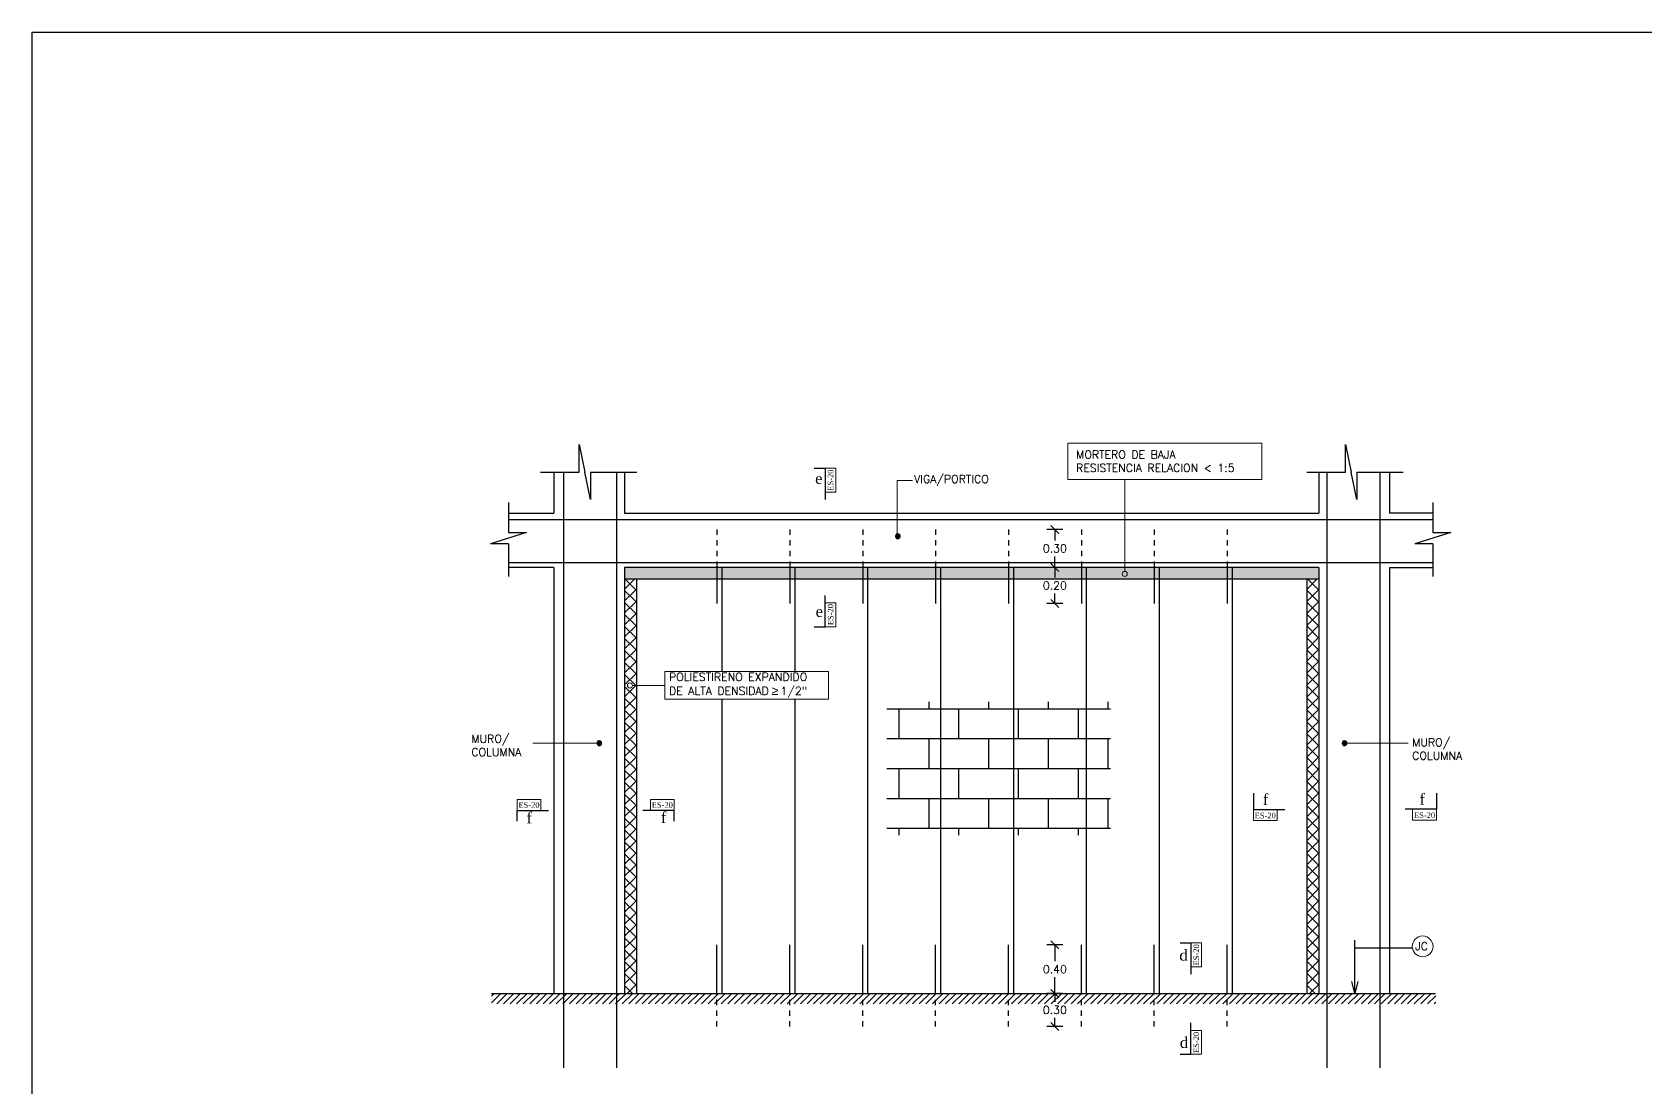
# Model space of a CAD drawing. Header units: metres. Extents: x -44 to 358, y -246 to 48.
# Drawn here: x 55 to 85.25, y 17.84 to 37.63 of the extents above; entities that cross this region are included whole.
import ezdxf
from ezdxf.enums import TextEntityAlignment as Align

# ---------------------------------------------------------------- set-up
doc = ezdxf.new("R2010")
doc.units = ezdxf.units.M
doc.header["$LTSCALE"] = 0.3
doc.header["$PDMODE"] = 3
doc.linetypes.add('HIDDEN', pattern=[9.525, 6.35, -3.175])
for name, color, linetype in [('ACERO', 5, 'Continuous'), ('BP', 3, 'Continuous'), ('DIMTEXTO', 4, 'Continuous'), ('HATCH MUROS', 8, 'Continuous'), ('SECCION', 1, 'Continuous')]:
    doc.layers.add(name, color=color, linetype=linetype)
doc.layers.add('DETALLES', color=7, linetype='Continuous', lineweight=20)
doc.styles.add('SIMPLEX', font='simplex_.ttf', dxfattribs={"height": 0.2})
doc.styles.add('SMPLEX', font='simplex.shx')
doc.styles.add('TIMES', font='times.ttf')
doc.dimstyles.new('DIM-75', dxfattribs={"dimscale": 0.75, "dimtxt": 0.2, "dimasz": 0.2, "dimexe": 0.2, "dimexo": 0.2, "dimgap": 0.1, "dimtad": 0, "dimtih": 1, "dimtoh": 1, "dimzin": 0, "dimdsep": 46, "dimtxsty": 'SMPLEX', "dimblk1": 'OBLIQUE', "dimblk2": 'OBLIQUE', "dimsah": 1, "dimcen": 0.2, "dimclrd": 4, "dimclre": 4, "dimclrt": 4, "dimadec": 0, "dimazin": 0, "dimtfac": 1, "dimtmove": 0, "dimatfit": 3, "dimldrblk": 'OBLIQUE', "dimfxl": 0.2, "dimfxlon": 1, "dimtfill": 1, "dimtolj": 1, "dimtzin": 0, "dimarcsym": 0})

# ---------------------------------------------------------------- blocks, each defined once
blk = doc.blocks.new('_OBLIQUE')
at = {"color": 0, "linetype": 'ByBlock'}
blk.add_line((-0.5, -0.5), (0.5, 0.5), dxfattribs=at)
blk = doc.blocks.new('*D220')
at = {"layer": 'DEFPOINTS', "color": 0, "transparency": 16777216}
for p in [(74.473, 28.308), (74.172, 27.593), (74.67, 27.593)]:
    blk.add_point(p, dxfattribs=at)
at = {"layer": 'DIMTEXTO', "color": 4, "lineweight": -2, "transparency": 16777216}
for p, q in [((74.322, 28.308), (74.022, 28.308)), ((74.172, 28.308), (74.172, 28.101)), ((74.322, 27.593), (74.022, 27.593)), ((74.172, 27.593), (74.172, 27.801))]:
    blk.add_line(p, q, dxfattribs=at)
at = {"layer": 'DIMTEXTO', "color": 4, "lineweight": -2, "transparency": 16777216, "xscale": 0.15, "yscale": 0.15, "zscale": 0.15}
for p, rotation in [((74.172, 28.308), 90), ((74.172, 27.593), 270)]:
    blk.add_blockref('_OBLIQUE', p, dxfattribs=dict(at, rotation=rotation))
at = {"layer": 'DIMTEXTO', "color": 4, "transparency": 16777216, "insert": (74.172, 27.951), "char_height": 0.15, "attachment_point": 5, "style": 'SMPLEX', "bg_fill": 3, "box_fill_scale": 1.1, "bg_fill_color": 256, "bg_fill_true_color": 13158600, "bg_fill_transparency": 0}
blk.add_mtext('\\A1;0.30', dxfattribs=at)
blk = doc.blocks.new('*D221')
at = {"layer": 'DEFPOINTS', "color": 0, "transparency": 16777216}
for p in [(74.67, 27.593), (74.172, 26.919), (74.472, 26.919)]:
    blk.add_point(p, dxfattribs=at)
at = {"layer": 'DIMTEXTO', "color": 4, "lineweight": -2, "transparency": 16777216}
for p, q in [((74.322, 27.593), (74.022, 27.593)), ((74.172, 27.593), (74.172, 27.406)), ((74.172, 26.919), (74.172, 27.106)), ((74.322, 26.919), (74.022, 26.919))]:
    blk.add_line(p, q, dxfattribs=at)
at = {"layer": 'DIMTEXTO', "color": 4, "lineweight": -2, "transparency": 16777216, "xscale": 0.15, "yscale": 0.15, "zscale": 0.15}
for p, rotation in [((74.172, 27.593), 90), ((74.172, 26.919), 270)]:
    blk.add_blockref('_OBLIQUE', p, dxfattribs=dict(at, rotation=rotation))
at = {"layer": 'DIMTEXTO', "color": 4, "transparency": 16777216, "insert": (74.172, 27.256), "char_height": 0.15, "attachment_point": 5, "style": 'SMPLEX', "bg_fill": 3, "box_fill_scale": 1.1, "bg_fill_color": 256, "bg_fill_true_color": 13158600, "bg_fill_transparency": 0}
blk.add_mtext('\\A1;0.20', dxfattribs=at)
blk = doc.blocks.new('*D222')
at = {"layer": 'DEFPOINTS', "color": 0, "transparency": 16777216}
for p in [(74.473, 19.604), (74.172, 18.985), (74.472, 18.985)]:
    blk.add_point(p, dxfattribs=at)
at = {"layer": 'DIMTEXTO', "color": 4, "lineweight": -2, "transparency": 16777216}
for p, q in [((74.322, 19.604), (74.022, 19.604)), ((74.172, 19.604), (74.172, 19.445)), ((74.172, 18.985), (74.172, 19.145)), ((74.322, 18.985), (74.022, 18.985))]:
    blk.add_line(p, q, dxfattribs=at)
at = {"layer": 'DIMTEXTO', "color": 4, "lineweight": -2, "transparency": 16777216, "xscale": 0.15, "yscale": 0.15, "zscale": 0.15}
for p, rotation in [((74.172, 19.604), 90), ((74.172, 18.985), 270)]:
    blk.add_blockref('_OBLIQUE', p, dxfattribs=dict(at, rotation=rotation))
at = {"layer": 'DIMTEXTO', "color": 4, "transparency": 16777216, "insert": (74.172, 19.295), "char_height": 0.15, "attachment_point": 5, "style": 'SMPLEX', "bg_fill": 3, "box_fill_scale": 1.1, "bg_fill_color": 256, "bg_fill_true_color": 13158600, "bg_fill_transparency": 0}
blk.add_mtext('\\A1;0.30', dxfattribs=at)
blk = doc.blocks.new('*D223')
at = {"layer": 'DEFPOINTS', "color": 0, "transparency": 16777216}
for p in [(74.472, 20.516), (74.172, 19.604), (74.473, 19.604)]:
    blk.add_point(p, dxfattribs=at)
at = {"layer": 'DIMTEXTO', "color": 4, "lineweight": -2, "transparency": 16777216}
for p, q in [((74.322, 20.516), (74.022, 20.516)), ((74.172, 20.516), (74.172, 20.21)), ((74.172, 19.604), (74.172, 19.91)), ((74.322, 19.604), (74.022, 19.604))]:
    blk.add_line(p, q, dxfattribs=at)
at = {"layer": 'DIMTEXTO', "color": 4, "lineweight": -2, "transparency": 16777216, "xscale": 0.15, "yscale": 0.15, "zscale": 0.15}
for p, rotation in [((74.172, 20.516), 90), ((74.172, 19.604), 270)]:
    blk.add_blockref('_OBLIQUE', p, dxfattribs=dict(at, rotation=rotation))
at = {"layer": 'DIMTEXTO', "color": 4, "transparency": 16777216, "insert": (74.172, 20.06), "char_height": 0.15, "attachment_point": 5, "style": 'SMPLEX', "bg_fill": 3, "box_fill_scale": 1.1, "bg_fill_color": 256, "bg_fill_true_color": 13158600, "bg_fill_transparency": 0}
blk.add_mtext('\\A1;0.40', dxfattribs=at)

msp = doc.modelspace()

# ---------------------------------------------------------------- hatches: boundary and pattern name
at = {"layer": 'DETALLES', "linetype": 'HIDDEN', "ltscale": 0.01}
for points in [[(71.1744208, 28.1793174, 1), (71.2717809, 28.1793174, 1)], [(65.5780588, 24.2973997, 1), (65.6754189, 24.2973997, 1)], [(79.5498833, 24.2973997, 1), (79.6472434, 24.2973997, 1)]]:
    msp.add_hatch(color=256, dxfattribs=at).paths.add_polyline_path(points)
at = {"layer": 'HATCH MUROS'}
h = msp.add_hatch(dxfattribs=at)
h.set_pattern_fill('AR-SAND', color=256, scale=0.005, style=0)
h.set_pattern_definition([(37.5, (-1892.95203, 51.64695), (-0.008000156, 0.244706619), [0, -0.19304, 0, -0.2159, 0, -0.206375]), (7.5, (-1892.95203, 51.64695), (0.22476164, 0.35841255), [0, -0.10414, 0, -0.17399, 0, -0.066675]), (327.5, (-1893.10824, 51.64695), (0.395496185, 0.000718592), [0, -0.0635, 0, -0.2286, 0, -0.29845]), (317.5, (-1893.10824, 51.64695), (0.381778226, 0.11146466), [0, -0.03175, 0, -0.14986, 0, -0.17145])])
h.paths.add_polyline_path([(79.119438, 27.3734557), (79.119438, 27.5934557), (66.1058642, 27.5934557), (66.1058642, 27.3734557)])
at = {"layer": 'HATCH MUROS', "lineweight": 20}
h = msp.add_hatch(dxfattribs=at)
h.set_pattern_fill('ANSI37', color=8, scale=0.05, style=0)
h.set_pattern_definition([(45, (-1892.95203, 51.64695), (-0.112253202, 0.112253202), []), (135, (-1892.95203, 51.64695), (-0.112253202, -0.112253202), [])])
h.paths.add_polyline_path([(66.1058642, 19.6040605), (66.3258642, 19.6040605), (66.3258642, 27.3734557), (66.1058642, 27.3734557)])
h.paths.add_polyline_path([(78.899438, 19.6040605), (79.119438, 19.6040605), (79.119438, 27.3734557), (78.899438, 27.3734557)])
at = {"layer": 'HATCH MUROS'}
h = msp.add_hatch(dxfattribs=at)
h.set_pattern_fill('AR-B816', color=256, scale=0.07, style=0)
h.set_pattern_definition([(0, (-39.068, -136.3369), (0, 0.56), []), (90, (-39.068, -136.3369), (-0.56, 0.56), [0.56, -0.56])])
h.paths.add_polyline_path([(75.2142896, 25.0754399), (71.0196589, 25.0754399), (71.0196589, 22.5749825), (75.2142896, 22.5749825)])
h = msp.add_hatch(dxfattribs=at)
h.set_pattern_fill('ANSI31', color=256, scale=0.7, style=0)
h.set_pattern_definition([(45, (-99.74879, -77.723765), (-0.061871843, 0.061871843), [])])
h.paths.add_polyline_path([(63.6084029, 19.6040605), (81.3116878, 19.6040605), (81.3116878, 19.4078814), (63.6084029, 19.4078814)])

# ---------------------------------------------------------------- linework, layer by layer
at = {"layer": 'ACERO'}
for p, q in [((64.9580573, 29.3833178), (64.9580573, 18.2122359)), ((65.9537291, 29.3833178), (65.9537291, 18.2122359)), ((79.271573, 29.3833178), (79.271573, 18.2122359)), ((80.2672448, 29.3884707), (80.2672448, 18.2122359)), ((67.8372484, 27.6890375), (67.8372484, 26.9190179)), ((67.9290756, 27.5934557), (67.9290756, 25.6462728)), ((69.2037461, 27.6890375), (69.2037461, 26.9190179)), ((69.2955734, 27.5934557), (69.2955734, 25.6462728)), ((70.5702439, 27.6890375), (70.5702439, 26.9190179)), ((70.6620711, 27.5934557), (70.6620711, 19.6178103)), ((71.9367417, 27.6890375), (71.9367417, 26.9190179)), ((72.0285689, 27.5934557), (72.0285689, 19.6178103)), ((73.3032394, 27.6890375), (73.3032394, 26.9190179)), ((73.3950666, 27.5934557), (73.3950666, 19.6178103)), ((74.6697372, 27.6890375), (74.6697372, 26.9190179)), ((76.0362349, 27.6890375), (76.0362349, 26.9190179)), ((76.1280622, 27.5934557), (76.1280622, 19.6178103)), ((77.4027327, 27.6890375), (77.4027327, 26.9190179)), ((77.4945599, 27.5934557), (77.4945599, 19.6178103)), ((67.9290756, 25.1234191), (67.9290756, 19.6178103)), ((69.2955734, 25.1234191), (69.2955734, 19.6178103)), ((67.8372484, 19.6040605), (67.8372484, 20.5155512)), ((69.2037461, 19.6040605), (69.2037461, 20.5155512)), ((70.5702439, 19.6040605), (70.5702439, 20.5155512)), ((71.9367417, 19.6040605), (71.9367417, 20.5155512)), ((73.3032394, 19.6040605), (73.3032394, 20.5155512)), ((74.6697372, 19.6040605), (74.6697372, 20.5155512)), ((76.0362349, 19.6040605), (76.0362349, 20.5155512)), ((77.4027327, 19.6040605), (77.4027327, 20.5155512))]:
    msp.add_line(p, q, dxfattribs=at)
at = {"layer": 'ACERO', "linetype": 'HIDDEN', "ltscale": 0.01}
for p, q in [((67.8372484, 28.3081138), (67.8372484, 27.6890375)), ((69.2037461, 28.3081138), (69.2037461, 27.6890375)), ((70.5702439, 28.3081138), (70.5702439, 27.6890375)), ((71.9367417, 28.3081138), (71.9367417, 27.6890375)), ((73.3032394, 28.3081138), (73.3032394, 27.6890375)), ((74.6697372, 28.3081138), (74.6697372, 27.6890375)), ((76.0362349, 28.3081138), (76.0362349, 27.6890375)), ((77.4027327, 28.3081138), (77.4027327, 27.6890375)), ((67.8372484, 18.9849841), (67.8372484, 19.6040605)), ((69.2037461, 18.9849841), (69.2037461, 19.6040605)), ((70.5702439, 18.9849841), (70.5702439, 19.6040605)), ((71.9367417, 18.9849841), (71.9367417, 19.6040605)), ((73.3032394, 18.9849841), (73.3032394, 19.6040605)), ((74.6697372, 18.9849841), (74.6697372, 19.6040605)), ((76.0362349, 18.9849841), (76.0362349, 19.6040605)), ((77.4027327, 18.9849841), (77.4027327, 19.6040605))]:
    msp.add_line(p, q, dxfattribs=at)
at = {"layer": 'DETALLES', "linetype": 'Continuous', "ltscale": 0.01}
for p, q in [((66.2527875, 25.3804847), (66.8621105, 25.3804847)), ((65.6267388, 24.2973997), (64.382356, 24.2973997)), ((79.5985633, 24.2973997), (80.7955678, 24.2973997))]:
    msp.add_line(p, q, dxfattribs=at)
at = {"layer": 'DETALLES'}
for points in [[(74.4142101, 29.9288337), (78.0552223, 29.9288337), (78.0552223, 29.2471899), (74.4142101, 29.2471899)], [(66.8621105, 25.6462728), (69.928634, 25.6462728), (69.928634, 25.1234191), (66.8621105, 25.1234191)]]:
    msp.add_lwpolyline(points, close=True, dxfattribs=at)
at = {"layer": 'DETALLES', "color": 6, "lineweight": 25, "ltscale": 0.01}
for points in [[(69.662115, 29.4572374), (69.8647148, 29.4572374), (69.8647148, 28.8688502)], [(69.662115, 26.4810864), (69.8647148, 26.4810864), (69.8647148, 27.0694736)], [(77.8932346, 23.3639758), (77.8932346, 23.0523304), (78.4816218, 23.0523304)], [(81.327534, 23.3639758), (81.327534, 23.0595746), (80.7391469, 23.0595746)], [(64.0894649, 22.835077), (64.0894649, 23.0376767), (64.6778521, 23.0376767)], [(67.0364986, 22.835077), (67.0364986, 23.0376767), (66.4481114, 23.0376767)], [(76.5191091, 20.5524114), (76.7217088, 20.5524114), (76.7217088, 19.9640242)], [(76.5191091, 18.4628274), (76.7217088, 18.4628274), (76.7217088, 19.0512146)]]:
    msp.add_lwpolyline(points, dxfattribs=at)
at = {"layer": 'DETALLES', "color": 8, "lineweight": 9, "ltscale": 0.01}
for points in [[(70.067026, 29.4572374), (69.8647148, 29.4572374), (69.8647148, 29.009739), (70.067026, 29.009739)], [(70.067026, 26.4810864), (69.8647148, 26.4810864), (69.8647148, 26.9285848), (70.067026, 26.9285848)], [(64.0894649, 23.239988), (64.0894649, 23.0376767), (64.5369632, 23.0376767), (64.5369632, 23.239988)], [(67.0364986, 23.239988), (67.0364986, 23.0376767), (66.5890002, 23.0376767), (66.5890002, 23.239988)], [(77.8932346, 22.8500191), (77.8932346, 23.0523304), (78.340733, 23.0523304), (78.340733, 22.8500191)], [(81.327534, 22.8572634), (81.327534, 23.0595746), (80.8800357, 23.0595746), (80.8800357, 22.8572634)], [(76.9240201, 20.5524114), (76.7217088, 20.5524114), (76.7217088, 20.104913), (76.9240201, 20.104913)], [(76.9240201, 18.4628274), (76.7217088, 18.4628274), (76.7217088, 18.9103258), (76.9240201, 18.9103258)]]:
    msp.add_lwpolyline(points, close=True, dxfattribs=at)
at = {"layer": 'DETALLES', "linetype": 'Continuous', "ltscale": 0.01}
for points in [[(71.2165635, 28.1874632), (71.2165635, 29.2260098), (71.5042913, 29.2260098)], [(75.4816695, 27.5219089), (75.4816695, 29.2471899), (75.4816695, 29.2471899)]]:
    msp.add_lwpolyline(points, dxfattribs=at)
at = {"layer": 'DETALLES', "linetype": 'HIDDEN', "ltscale": 0.01}
for centre in [(71.2231009, 28.1793174), (65.6267388, 24.2973997), (65.6267388, 24.2973997), (79.5985633, 24.2973997)]:
    msp.add_circle(centre, 0.0486801, dxfattribs=at)
at = {"layer": 'DETALLES'}
for centre, radius in [((75.4816695, 27.4738323), 0.0480766), ((66.204711, 25.3804847), 0.0480766), ((81.0671777, 20.4874579), 0.1949444)]:
    msp.add_circle(centre, radius, dxfattribs=at)
at = {"layer": 'SECCION', "color": 3, "lineweight": 30}
for p, q in [((65.2555555, 29.9000972), (65.3610113, 29.3833178)), ((65.2555555, 29.3833178), (65.2555555, 29.9000972)), ((79.6234908, 29.9000972), (79.7289466, 29.3833178)), ((79.6234908, 29.3833178), (79.6234908, 29.9000972)), ((64.5277252, 29.3833178), (65.2555555, 29.3833178)), ((65.4664672, 28.8665383), (65.3610113, 29.3833178)), ((65.4664672, 28.8665383), (65.3610113, 29.3833178)), ((65.4664672, 29.3833178), (65.4664672, 28.8665383)), ((65.4664672, 29.3833178), (66.3317951, 29.3833178)), ((78.8956605, 29.3833178), (79.6234908, 29.3833178)), ((79.8344025, 28.8665383), (79.7289466, 29.3833178)), ((79.8344025, 28.8665383), (79.7289466, 29.3833178)), ((79.8344025, 29.3833178), (79.8344025, 28.8665383)), ((79.8344025, 29.3833178), (80.6997304, 29.3833178)), ((63.9278986, 28.8151161), (63.9278986, 28.2508481)), ((81.2575163, 28.8151161), (81.2575163, 28.2508481)), ((64.2654669, 28.2508481), (63.5903304, 28.0399364)), ((63.9278986, 28.2508481), (64.2654669, 28.2508481)), ((81.5950846, 28.2508481), (80.9199481, 28.0399364)), ((81.2575163, 28.2508481), (81.5950846, 28.2508481)), ((63.9278986, 28.0399364), (63.5903304, 28.0399364)), ((63.9278986, 28.0399364), (63.9278986, 27.4253061)), ((81.2575163, 28.0399364), (80.9199481, 28.0399364)), ((81.2575163, 28.0399364), (81.2575163, 27.4253061))]:
    msp.add_line(p, q, dxfattribs=at)
at = {"layer": 'SECCION', "color": 1}
for p, q in [((64.7808387, 29.3833178), (64.7808387, 28.6117324)), ((66.1058642, 29.3833178), (66.1058642, 28.6117324)), ((79.119438, 29.3833178), (79.119438, 28.6117324)), ((80.4444635, 29.367938), (80.4444635, 28.6117324)), ((63.9277647, 28.6117324), (64.7808387, 28.6117324)), ((66.1058642, 28.6117324), (79.119438, 28.6117324)), ((81.2575163, 28.6117324), (80.4444635, 28.6117324)), ((64.7808387, 27.5934557), (63.9277647, 27.5934557)), ((64.7808387, 27.5934557), (64.7808387, 19.6040605)), ((66.1058642, 27.5934557), (66.1058642, 19.6040605)), ((79.119438, 27.5934557), (79.119438, 19.6040605)), ((80.4444635, 27.5934557), (81.2575163, 27.5934557)), ((80.4444635, 27.5934557), (80.4444635, 19.6040605)), ((66.3258642, 27.3734557), (66.3258642, 19.6040605)), ((78.899438, 19.6040605), (78.899438, 27.3734557))]:
    msp.add_line(p, q, dxfattribs=at)

# ---------------------------------------------------------------- texts
at = {"layer": 'DIMTEXTO', "ltscale": 0.5, "style": 'TIMES'}
for rotation, p in [(90, (69.9658825, 29.2335151)), (90, (69.9682747, 26.7101539)), (360, (64.3132141, 23.1388324)), (360, (78.1169838, 22.9412836)), (360, (81.1034739, 22.9485279)), (90, (76.8228645, 20.3286622)), (90, (76.8228645, 18.6865766))]:
    msp.add_text('ES-20', height=0.1049741, rotation=rotation, dxfattribs=at).set_placement(p, align=Align.MIDDLE_CENTER)
at = {"layer": 'DIMTEXTO', "style": 'SIMPLEX'}
for s, p in [('VIGA/PORTICO', (71.5325712, 29.1787116)), ('JC', (80.9283787, 20.4152941))]:
    msp.add_text(s, height=0.15, dxfattribs=at).set_placement(p)
at = {"layer": 'DIMTEXTO', "ltscale": 0.5, "style": 'TIMES'}
for s, p in [('e', (69.8161599, 29.3661581)), ('f', (66.8899069, 23.0078008)), ('d', (76.6621, 20.426435))]:
    msp.add_text(s, height=0.2061991, dxfattribs=at).set_placement(p, align=Align.TOP_RIGHT)
for s, p in [('e', (69.8257541, 26.6042794)), ('d', (76.6710782, 18.5197344))]:
    msp.add_text(s, height=0.2061991, dxfattribs=at).set_placement(p, align=Align.BOTTOM_RIGHT)
for p in [(78.0705633, 23.3442909), (81.0081301, 23.3527466), (64.2653373, 23.0023153)]:
    msp.add_text('f', height=0.2061991, dxfattribs=at).set_placement(p, align=Align.TOP_LEFT)
msp.add_text('ES-20', height=0.1049741, dxfattribs=at).set_placement((66.8127494, 23.1388324), align=Align.MIDDLE_CENTER)
at = {"layer": 'DIMTEXTO', "char_height": 0.15, "attachment_point": 4, "style": 'SIMPLEX'}
for s, insert in [('MORTERO DE BAJA\\PRESISTENCIA RELACION < 1:5', (74.5705338, 29.5880118)), ('POLIESTIRENO EXPANDIDO\\PDE ALTA DENSIDAD{\\fSymbol|b0|i0|c2|p18; \\fArial|b0|i0|c0|p34;\\H1.083x;≥\\fMS Shell Dlg|b0|i0|c0|p0;\\H0.6538x; }1/2"', (66.9378657, 25.3848459)), ('MURO/\\PCOLUMNA', (63.2320268, 24.2571871)), ('MURO/\\PCOLUMNA', (80.8710999, 24.1893895))]:
    msp.add_mtext(s, dxfattribs=dict(at, insert=insert))

# ---------------------------------------------------------------- leaders
at = {"layer": 'DETALLES'}
msp.add_leader([(79.7970856, 19.6040605), (79.7970856, 20.4625536), (80.8667313, 20.4625536)], dimstyle='DIM-75', override={"dimasz": 0.3, "dimgap": 0.1, "dimtad": 0, "dimldrblk": 'Open30'}, dxfattribs=at)

# ---------------------------------------------------------------- next in the draw order: dimensions: what is measured, and where the dimension line sits
at = {"layer": 'DIMTEXTO'}
for base, p1, p2, picture, middle in [((74.1718378, 27.5934557), (74.4727601, 28.3081138), (74.6697372, 27.5934557), '*D220', (74.1718378, 27.9507848)), ((74.1718378, 18.9849841), (74.4733815, 19.6040605), (74.4717624, 18.9849841), '*D222', (74.1718378, 19.2945223))]:
    dim = msp.add_linear_dim(base=base, p1=p1, p2=p2, angle=90, text='0.30', dimstyle='DIM-75', dxfattribs=at)
    dim.commit()
    dim.dimension.update_dxf_attribs({"geometry": picture, "text_midpoint": middle})

# ---------------------------------------------------------------- next in the draw order: linework, layer by layer
at = {"layer": 'ACERO'}
msp.add_line((63.9277647, 28.4964603), (81.2575163, 28.4964603), dxfattribs=at)

# ---------------------------------------------------------------- next in the draw order: dimensions: what is measured, and where the dimension line sits
at = {"layer": 'DIMTEXTO'}
for base, p1, p2, text, picture, middle in [((74.1718378, 26.9190179), (74.6697372, 27.5934557), (74.4717624, 26.9190179), '0.20', '*D221', (74.1718378, 27.2562368)), ((74.1718378, 19.6040605), (74.4717624, 20.5155512), (74.4733815, 19.6040605), '0.40', '*D223', (74.1718378, 20.0598058))]:
    dim = msp.add_linear_dim(base=base, p1=p1, p2=p2, angle=90, text=text, dimstyle='DIM-75', dxfattribs=at)
    dim.commit()
    dim.dimension.update_dxf_attribs({"geometry": picture, "text_midpoint": middle})

# ---------------------------------------------------------------- next in the draw order: linework, layer by layer
at = {"layer": 'ACERO'}
for p, q in [((63.9277647, 27.6890375), (81.2575163, 27.6890375)), ((74.7615644, 27.5934557), (74.7615644, 19.6178103))]:
    msp.add_line(p, q, dxfattribs=at)
at = {"layer": 'BP', "ltscale": 8}
msp.add_lwpolyline([(55, 37.6335309), (105, 37.6335309), (105, 0), (55, 0)], close=True, dxfattribs=at)
msp.add_lwpolyline([(55, 37.6335309), (105, 37.6335309), (105, 0), (55, 0)], close=True, dxfattribs=at)
at = {"layer": 'SECCION', "color": 1}
for p, q in [((79.119438, 27.5934557), (66.1058642, 27.5934557)), ((79.119438, 27.3734557), (66.1058642, 27.3734557)), ((63.6084029, 19.6040605), (81.3069047, 19.6040605))]:
    msp.add_line(p, q, dxfattribs=at)

doc.saveas('drawing.dxf')
